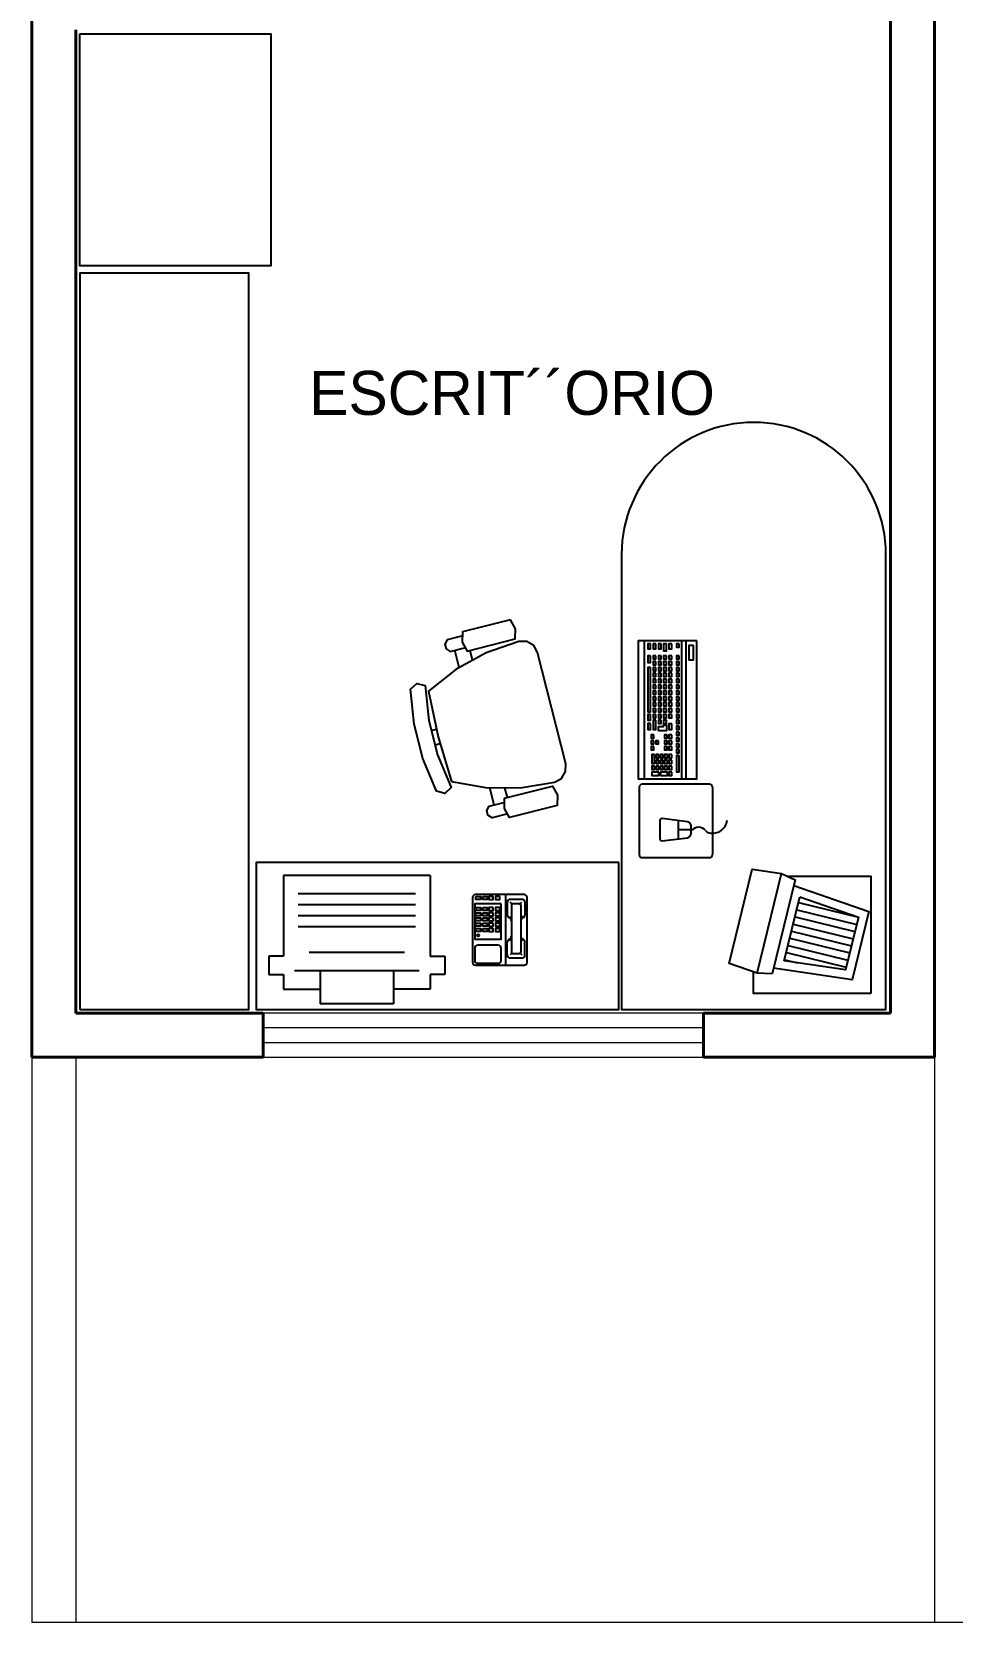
# Model space of a CAD drawing. Header units: millimetres. Extents: x 207.5 to 224.1, y 112.9 to 131.9.
# Drawn here: x 207.52 to 210.65, y 112.92 to 118.34 of the extents above; entities that cross this region are included whole.
import ezdxf

# ---------------------------------------------------------------- set-up
doc = ezdxf.new("R2010")
doc.units = ezdxf.units.MM
doc.header["$LTSCALE"] = 0.05
doc.layers.get('0').update_dxf_attribs({"lineweight": 5})
doc.layers.add('muebles', color=7, linetype='Continuous')
doc.layers.add('muros', color=150, linetype='Continuous', lineweight=40)
doc.layers.add('ventanas', color=4, linetype='Continuous', lineweight=18)
doc.styles.get("Standard").update_dxf_attribs({"font": 'comic.ttf', "height": 0.15})

# ---------------------------------------------------------------- blocks, each defined once
blk = doc.blocks.new('*X21')
at = {"color": 0}
for p, q in [((37.025, 44.0316), (37.025, 44.2416)), ((37.05, 44.0316), (37.05, 44.2416)), ((37.075, 44.0316), (37.075, 44.2416)), ((37.1, 44.0316), (37.1, 44.2416)), ((37.125, 44.0316), (37.125, 44.2416)), ((37.15, 44.0316), (37.15, 44.2416)), ((37.175, 44.0316), (37.175, 44.2416)), ((37.2, 44.0316), (37.2, 44.2416)), ((37, 44.0316), (37, 44.0766))]:
    blk.add_line(p, q, dxfattribs=at)
blk = doc.blocks.new('MAQESC')
at = {"linetype": 'Continuous'}
for p, q in [((0.1, 0.3), (0.1, 0.25)), ((0.1625, 0.3), (0.1, 0.3)), ((0.1625, 0.25), (0.1625, 0.3)), ((0.05, 0.25), (0.05, 0.125)), ((0.1, 0.25), (0.05, 0.25)), ((0.4375, 0.25), (0.1625, 0.25)), ((0.4375, -0.25), (0.4375, 0.25)), ((0.1125, -0.2125), (0.1125, 0.2125)), ((0.2625, -0.2), (0.2625, 0.2)), ((0.3, -0.2), (0.3, 0.2)), ((0.3375, -0.2), (0.3375, 0.2)), ((0.375, -0.2), (0.375, 0.2)), ((0, -0.125), (0, 0.125)), ((0.1125, 0.125), (0, 0.125)), ((0.175, -0.1625), (0.175, 0.1625)), ((0.1125, -0.125), (0, -0.125)), ((0.05, -0.25), (0.05, -0.125)), ((0.1, -0.25), (0.05, -0.25)), ((0.1, -0.3), (0.1, -0.25)), ((0.4375, -0.25), (0.1625, -0.25)), ((0.1625, -0.25), (0.1625, -0.3)), ((0.1625, -0.3), (0.1, -0.3))]:
    blk.add_line(p, q, dxfattribs=at)
blk = doc.blocks.new('TELEF2')
for p, q in [((-0.2248, 0.0355), (-0.2248, 0.0755)), ((-0.2148, 0.0855), (-0.1709, 0.0855)), ((-0.2086, 0.0698), (-0.2148, 0.0755)), ((-0.2098, 0.0445), (-0.2098, 0.0665)), ((-0.2048, 0.0715), (-0.0448, 0.0715)), ((-0.1657, 0.0785), (-0.1645, 0.0765)), ((-0.1622, 0.0805), (-0.1599, 0.0765)), ((-0.0875, 0.0805), (-0.0898, 0.0765)), ((-0.084, 0.0785), (-0.0852, 0.0765)), ((-0.0348, 0.0855), (-0.0788, 0.0855)), ((-0.0411, 0.0698), (-0.0348, 0.0755)), ((-0.0398, 0.0445), (-0.0398, 0.0665)), ((-0.0248, 0.0355), (-0.0248, 0.0755)), ((-0.2409, 0.0189), (0, 0.0189)), ((-0.2086, 0.0411), (-0.2148, 0.0355)), ((-0.2148, 0.0255), (-0.1709, 0.0255)), ((-0.2048, 0.0395), (-0.0448, 0.0395)), ((-0.1657, 0.0325), (-0.1645, 0.0345)), ((-0.1622, 0.0305), (-0.1599, 0.0345)), ((-0.0875, 0.0305), (-0.0898, 0.0345)), ((-0.084, 0.0325), (-0.0852, 0.0345)), ((-0.0348, 0.0255), (-0.0788, 0.0255)), ((-0.0411, 0.0411), (-0.0348, 0.0355))]:
    blk.add_line(p, q)
for points in [[(-0.2309, -0.093), (-0.01, -0.093, 0.414214), (0, -0.083), (0, 0.083, 0.414214), (-0.01, 0.093), (-0.2309, 0.093, 0.414214), (-0.2409, 0.083), (-0.2409, -0.083, 0.414214)], [(-0.0679, -0.0053), (-0.0679, -0.0754, 0.414214), (-0.0579, -0.0854), (-0.0166, -0.0854, 0.414214), (-0.0066, -0.0754), (-0.0066, -0.0053, 0.414214), (-0.0166, 0.0047), (-0.0579, 0.0047, 0.414214)]]:
    blk.add_lwpolyline(points, format="xyb", close=True)
for points in [[(-0.2336, 0.0003), (-0.2336, -0.0147), (-0.2236, -0.0147), (-0.2236, 0.0003)], [(-0.2086, 0.0047), (-0.2086, -0.0854), (-0.0886, -0.0854), (-0.0886, 0.0047)], [(-0.1966, 0.0003), (-0.1966, -0.0147), (-0.1866, -0.0147), (-0.1866, 0.0003)], [(-0.1787, 0.0003), (-0.1787, -0.0147), (-0.1687, -0.0147), (-0.1687, 0.0003)], [(-0.1609, 0.0003), (-0.1609, -0.0147), (-0.1509, -0.0147), (-0.1509, 0.0003)], [(-0.143, 0.0003), (-0.143, -0.0147), (-0.133, -0.0147), (-0.133, 0.0003)], [(-0.1252, 0.0003), (-0.1252, -0.0147), (-0.1152, -0.0147), (-0.1152, 0.0003)], [(-0.2336, -0.0225), (-0.2336, -0.0375), (-0.2236, -0.0375), (-0.2236, -0.0225)], [(-0.2336, -0.0583), (-0.2336, -0.0433), (-0.2236, -0.0433), (-0.2236, -0.0583)], [(-0.1966, -0.0225), (-0.1966, -0.0375), (-0.1866, -0.0375), (-0.1866, -0.0225)], [(-0.1966, -0.0583), (-0.1966, -0.0433), (-0.1866, -0.0433), (-0.1866, -0.0583)], [(-0.1787, -0.0225), (-0.1787, -0.0375), (-0.1687, -0.0375), (-0.1687, -0.0225)], [(-0.1787, -0.0583), (-0.1787, -0.0433), (-0.1687, -0.0433), (-0.1687, -0.0583)], [(-0.1609, -0.0225), (-0.1609, -0.0375), (-0.1509, -0.0375), (-0.1509, -0.0225)], [(-0.1609, -0.0583), (-0.1609, -0.0433), (-0.1509, -0.0433), (-0.1509, -0.0583)], [(-0.143, -0.0225), (-0.143, -0.0375), (-0.133, -0.0375), (-0.133, -0.0225)], [(-0.143, -0.0583), (-0.143, -0.0433), (-0.133, -0.0433), (-0.133, -0.0583)], [(-0.1252, -0.0225), (-0.1252, -0.0375), (-0.1152, -0.0375), (-0.1152, -0.0225)], [(-0.1252, -0.0583), (-0.1252, -0.0433), (-0.1152, -0.0433), (-0.1152, -0.0583)], [(-0.2336, -0.0811), (-0.2336, -0.0661), (-0.2236, -0.0661), (-0.2236, -0.0811)], [(-0.1966, -0.0811), (-0.1966, -0.0661), (-0.1866, -0.0661), (-0.1866, -0.0811)], [(-0.1787, -0.0811), (-0.1787, -0.0661), (-0.1687, -0.0661), (-0.1687, -0.0811)], [(-0.1609, -0.0811), (-0.1609, -0.0661), (-0.1509, -0.0661), (-0.1509, -0.0811)], [(-0.143, -0.0811), (-0.143, -0.0661), (-0.133, -0.0661), (-0.133, -0.0811)], [(-0.1252, -0.0811), (-0.1252, -0.0661), (-0.1152, -0.0661), (-0.1152, -0.0811)]]:
    blk.add_lwpolyline(points, close=True)
blk.add_circle((-0.102, -0.0738), 0.0038)
for centre, radius, start, end in [((-0.2148, 0.0755), 0.01, 90, 180), ((-0.2048, 0.0665), 0.005, 90, 180), ((-0.1709, 0.0755), 0.01, 30, 90), ((-0.1558, 0.0815), 0.01, 210, 270), ((-0.1512, 0.0815), 0.01, 210, 270), ((-0.0985, 0.0815), 0.01, 270, 330), ((-0.0938, 0.0815), 0.01, 270, 330), ((-0.0788, 0.0755), 0.01, 90, 150), ((-0.0448, 0.0665), 0.005, 0, 90), ((-0.0348, 0.0755), 0.01, 0, 90), ((-0.2148, 0.0355), 0.01, 180, 270), ((-0.2048, 0.0445), 0.005, 180, 270), ((-0.1709, 0.0355), 0.01, 270, 330), ((-0.1558, 0.0295), 0.01, 90, 150), ((-0.1512, 0.0295), 0.01, 90, 150), ((-0.0985, 0.0295), 0.01, 30, 90), ((-0.0938, 0.0295), 0.01, 30, 90), ((-0.0788, 0.0355), 0.01, 210, 270), ((-0.0448, 0.0445), 0.005, 270, 0), ((-0.0348, 0.0355), 0.01, 270, 0)]:
    blk.add_arc(centre, radius, start, end)
blk = doc.blocks.new('SILLAOF')
for p, q in [((-0.0242, 0.4156), (-0.0242, 0.3975)), ((0.0258, 0.4156), (0.0258, 0.3974)), ((-0.2717, 0.271), (-0.2113, 0.271)), ((0.211, 0.271), (0.2714, 0.271)), ((-0.2586, 0.221), (-0.2242, 0.221)), ((0.2239, 0.221), (0.2586, 0.221))]:
    blk.add_line(p, q)
for points in [[(0.0611, 0.4674), (0.1801, 0.4502), (0.1938, 0.4244), (0.1801, 0.3985), (0.0611, 0.4156), (-0.0595, 0.4156), (-0.1788, 0.3985), (-0.1926, 0.4244), (-0.1788, 0.4502), (-0.0595, 0.4674)], [(-0.1592, 0.392), (-0.2078, 0.2845), (-0.2374, 0.1701), (-0.2471, 0.0527), (-0.2408, 0.0262), (-0.2218, 0.0069), (-0.1957, 0), (0.1957, 0), (0.2218, 0.0069), (0.2408, 0.0262), (0.2471, 0.0527), (0.2371, 0.1701), (0.2075, 0.2845), (0.1589, 0.392), (0, 0.3985)], [(-0.2926, 0.2402), (-0.2586, 0.2309), (-0.2586, 0.0626), (-0.2926, 0.0533), (-0.3262, 0.0626), (-0.3262, 0.2309)], [(0.3259, 0.0626), (0.3259, 0.2309), (0.2923, 0.2402), (0.2586, 0.2309), (0.2586, 0.0626), (0.2923, 0.0533)]]:
    blk.add_lwpolyline(points, close=True)
for points in [[(-0.3125, 0.2374), (-0.3125, 0.2882), (-0.3004, 0.2997), (-0.2838, 0.2994), (-0.2717, 0.2879), (-0.2717, 0.2371)], [(0.3125, 0.2374), (0.3125, 0.2882), (0.3004, 0.2997), (0.2835, 0.2994), (0.2714, 0.2879), (0.2714, 0.2371)]]:
    blk.add_lwpolyline(points)

msp = doc.modelspace()

# ---------------------------------------------------------------- linework, layer by layer
for p, q in [((207.5193, 114.8431), (207.5193, 112.9181)), ((207.6693, 114.8431), (207.6693, 112.9181)), ((210.5943, 114.8431), (210.5943, 112.9181)), ((207.5193, 112.9181), (213.5193, 112.9181))]:
    msp.add_line(p, q)
at = {"layer": 'muebles'}
for p, q in [((209.6056, 116.2613), (209.6056, 115.7913)), ((209.7324, 116.2613), (209.7324, 115.7913)), ((209.7476, 116.2613), (209.7476, 115.7913)), ((209.5881, 115.7631), (209.5881, 115.5331)), ((209.8281, 115.7731), (209.5981, 115.7731)), ((209.8381, 115.7631), (209.8381, 115.5331)), ((209.6581, 115.6483), (209.6581, 115.5879)), ((209.7524, 115.6454), (209.6665, 115.6558)), ((209.7206, 115.6492), (209.7206, 115.587)), ((209.7656, 115.6057), (209.7656, 115.6305)), ((209.6665, 115.5805), (209.7524, 115.5908)), ((209.7656, 115.6181), (209.7206, 115.6181)), ((209.5981, 115.5231), (209.8281, 115.5231)), ((209.9898, 115.1291), (210.073, 115.4691)), ((210.0825, 115.1712), (210.1358, 115.389))]:
    msp.add_line(p, q, dxfattribs=at)
for points in [[(207.6831, 118.3297), (208.3331, 118.3297), (208.3331, 117.5394), (207.6831, 117.5394)], [(207.6831, 115.0059), (208.2581, 115.0059), (208.2581, 117.5144), (207.6831, 117.5144)], [(209.7842, 116.2613), (209.5842, 116.2613), (209.5842, 115.7913), (209.7842, 115.7913)], [(209.6267, 116.2509), (209.6172, 116.2509), (209.6172, 116.2337), (209.6267, 116.2337)], [(209.6448, 116.2509), (209.6353, 116.2509), (209.6353, 116.2337), (209.6448, 116.2337)], [(209.6629, 116.2509), (209.6534, 116.2509), (209.6534, 116.2337), (209.6629, 116.2337)], [(209.681, 116.2509), (209.6715, 116.2509), (209.6715, 116.2277), (209.681, 116.2277)], [(209.699, 116.2509), (209.6896, 116.2509), (209.6896, 116.2337), (209.699, 116.2337)], [(209.7249, 116.2509), (209.7154, 116.2509), (209.7154, 116.2397), (209.7249, 116.2397)], [(209.7731, 116.2458), (209.7576, 116.2458), (209.7576, 116.1966), (209.7731, 116.1966)], [(209.6267, 116.2109), (209.6172, 116.2109), (209.6172, 116.1872), (209.6267, 116.1872)], [(209.6267, 116.1709), (209.6172, 116.1709), (209.6172, 116.0201), (209.6267, 116.0201)], [(209.6448, 116.2109), (209.6353, 116.2109), (209.6353, 116.1997), (209.6448, 116.1997)], [(209.6448, 116.1909), (209.6353, 116.1909), (209.6353, 116.1797), (209.6448, 116.1797)], [(209.6448, 116.1709), (209.6353, 116.1709), (209.6353, 116.1597), (209.6448, 116.1597)], [(209.6629, 116.2109), (209.6534, 116.2109), (209.6534, 116.1997), (209.6629, 116.1997)], [(209.6629, 116.1909), (209.6534, 116.1909), (209.6534, 116.1797), (209.6629, 116.1797)], [(209.6629, 116.1709), (209.6534, 116.1709), (209.6534, 116.1597), (209.6629, 116.1597)], [(209.681, 116.2109), (209.6715, 116.2109), (209.6715, 116.1997), (209.681, 116.1997)], [(209.681, 116.1909), (209.6715, 116.1909), (209.6715, 116.1797), (209.681, 116.1797)], [(209.681, 116.1709), (209.6715, 116.1709), (209.6715, 116.1597), (209.681, 116.1597)], [(209.699, 116.2109), (209.6896, 116.2109), (209.6896, 116.1997), (209.699, 116.1997)], [(209.699, 116.1909), (209.6896, 116.1909), (209.6896, 116.1797), (209.699, 116.1797)], [(209.699, 116.1709), (209.6896, 116.1709), (209.6896, 116.1597), (209.699, 116.1597)], [(209.7249, 116.2109), (209.7154, 116.2109), (209.7154, 116.1997), (209.7249, 116.1997)], [(209.7249, 116.1909), (209.7154, 116.1909), (209.7154, 116.1797), (209.7249, 116.1797)], [(209.7249, 116.1709), (209.7154, 116.1709), (209.7154, 116.1597), (209.7249, 116.1597)], [(209.6448, 116.1509), (209.6353, 116.1509), (209.6353, 116.1397), (209.6448, 116.1397)], [(209.6448, 116.1309), (209.6353, 116.1309), (209.6353, 116.1197), (209.6448, 116.1197)], [(209.6629, 116.1509), (209.6534, 116.1509), (209.6534, 116.1397), (209.6629, 116.1397)], [(209.6629, 116.1309), (209.6534, 116.1309), (209.6534, 116.1197), (209.6629, 116.1197)], [(209.681, 116.1509), (209.6715, 116.1509), (209.6715, 116.1397), (209.681, 116.1397)], [(209.681, 116.1309), (209.6715, 116.1309), (209.6715, 116.1197), (209.681, 116.1197)], [(209.699, 116.1509), (209.6896, 116.1509), (209.6896, 116.1397), (209.699, 116.1397)], [(209.699, 116.1309), (209.6896, 116.1309), (209.6896, 116.1197), (209.699, 116.1197)], [(209.7249, 116.1509), (209.7154, 116.1509), (209.7154, 116.1397), (209.7249, 116.1397)], [(209.7249, 116.1309), (209.7154, 116.1309), (209.7154, 116.1197), (209.7249, 116.1197)], [(209.6448, 116.1109), (209.6353, 116.1109), (209.6353, 116.0997), (209.6448, 116.0997)], [(209.6448, 116.0909), (209.6353, 116.0909), (209.6353, 116.0797), (209.6448, 116.0797)], [(209.6448, 116.0709), (209.6353, 116.0709), (209.6353, 116.0597), (209.6448, 116.0597)], [(209.6629, 116.1109), (209.6534, 116.1109), (209.6534, 116.0997), (209.6629, 116.0997)], [(209.6629, 116.0909), (209.6534, 116.0909), (209.6534, 116.0797), (209.6629, 116.0797)], [(209.6629, 116.0709), (209.6534, 116.0709), (209.6534, 116.0597), (209.6629, 116.0597)], [(209.681, 116.1109), (209.6715, 116.1109), (209.6715, 116.0997), (209.681, 116.0997)], [(209.681, 116.0909), (209.6715, 116.0909), (209.6715, 116.0797), (209.681, 116.0797)], [(209.681, 116.0709), (209.6715, 116.0709), (209.6715, 116.0597), (209.681, 116.0597)], [(209.699, 116.1109), (209.6896, 116.1109), (209.6896, 116.0997), (209.699, 116.0997)], [(209.699, 116.0909), (209.6896, 116.0909), (209.6896, 116.0797), (209.699, 116.0797)], [(209.699, 116.0709), (209.6896, 116.0709), (209.6896, 116.0597), (209.699, 116.0597)], [(209.7249, 116.1109), (209.7154, 116.1109), (209.7154, 116.0997), (209.7249, 116.0997)], [(209.7249, 116.0909), (209.7154, 116.0909), (209.7154, 116.0797), (209.7249, 116.0797)], [(209.7249, 116.0709), (209.7154, 116.0709), (209.7154, 116.0597), (209.7249, 116.0597)], [(209.6267, 116.0109), (209.6172, 116.0109), (209.6172, 115.9911), (209.6267, 115.9911)], [(209.6448, 116.0509), (209.6353, 116.0509), (209.6353, 116.0397), (209.6448, 116.0397)], [(209.6448, 116.0309), (209.6353, 116.0309), (209.6353, 116.0197), (209.6448, 116.0197)], [(209.6448, 116.0109), (209.6353, 116.0109), (209.6353, 115.9997), (209.6448, 115.9997)], [(209.6629, 116.0509), (209.6534, 116.0509), (209.6534, 116.0397), (209.6629, 116.0397)], [(209.6629, 116.0309), (209.6534, 116.0309), (209.6534, 116.0197), (209.6629, 116.0197)], [(209.6629, 116.0109), (209.6534, 116.0109), (209.6534, 115.9997), (209.6629, 115.9997)], [(209.681, 116.0509), (209.6715, 116.0509), (209.6715, 116.0397), (209.681, 116.0397)], [(209.681, 116.0309), (209.6715, 116.0309), (209.6715, 116.0197), (209.681, 116.0197)], [(209.681, 116.0109), (209.6715, 116.0109), (209.6715, 115.9997), (209.681, 115.9997)], [(209.699, 116.0509), (209.6896, 116.0509), (209.6896, 116.0397), (209.699, 116.0397)], [(209.699, 116.0309), (209.6896, 116.0309), (209.6896, 116.0197), (209.699, 116.0197)], [(209.699, 116.0109), (209.6896, 116.0109), (209.6896, 115.9997), (209.699, 115.9997)], [(209.7249, 116.0509), (209.7154, 116.0509), (209.7154, 116.0397), (209.7249, 116.0397)], [(209.7249, 116.0309), (209.7154, 116.0309), (209.7154, 116.0197), (209.7249, 116.0197)], [(209.7249, 116.0109), (209.7154, 116.0109), (209.7154, 115.9997), (209.7249, 115.9997)], [(209.6267, 115.9804), (209.6172, 115.9804), (209.6172, 115.9597), (209.6267, 115.9597)], [(209.6448, 115.9916), (209.6353, 115.9916), (209.6353, 115.9597), (209.6448, 115.9597)], [(209.6629, 115.9909), (209.6534, 115.9909), (209.6534, 115.9797), (209.6629, 115.9797)], [(209.6534, 115.9554), (209.6534, 115.9692), (209.6715, 115.9692), (209.6715, 115.9754), (209.681, 115.9754), (209.681, 115.9554)], [(209.681, 115.9909), (209.6715, 115.9909), (209.6715, 115.9797), (209.681, 115.9797)], [(209.699, 115.9787), (209.6896, 115.9787), (209.6896, 115.9597), (209.699, 115.9597)], [(209.7249, 115.9909), (209.7154, 115.9909), (209.7154, 115.9797), (209.7249, 115.9797)], [(209.7249, 115.9709), (209.7154, 115.9709), (209.7154, 115.9597), (209.7249, 115.9597)], [(209.6386, 115.9413), (209.6291, 115.9413), (209.6291, 115.9301), (209.6386, 115.9301)], [(209.6386, 115.9213), (209.6291, 115.9213), (209.6291, 115.9101), (209.6386, 115.9101)], [(209.6386, 115.9013), (209.6291, 115.9013), (209.6291, 115.8901), (209.6386, 115.8901)], [(209.6541, 115.9213), (209.6446, 115.9213), (209.6446, 115.9101), (209.6541, 115.9101)], [(209.6834, 115.9413), (209.6739, 115.9413), (209.6739, 115.9301), (209.6834, 115.9301)], [(209.6834, 115.9213), (209.6739, 115.9213), (209.6739, 115.9101), (209.6834, 115.9101)], [(209.6834, 115.9013), (209.6739, 115.9013), (209.6739, 115.8901), (209.6834, 115.8901)], [(209.6989, 115.9413), (209.6894, 115.9413), (209.6894, 115.9301), (209.6989, 115.9301)], [(209.6989, 115.9213), (209.6894, 115.9213), (209.6894, 115.9101), (209.6989, 115.9101)], [(209.6989, 115.9013), (209.6894, 115.9013), (209.6894, 115.8901), (209.6989, 115.8901)], [(209.7249, 115.9509), (209.7154, 115.9509), (209.7154, 115.9397), (209.7249, 115.9397)], [(209.7249, 115.9309), (209.7154, 115.9309), (209.7154, 115.9197), (209.7249, 115.9197)], [(209.7249, 115.9109), (209.7154, 115.9109), (209.7154, 115.8997), (209.7249, 115.8997)], [(209.6405, 115.8744), (209.631, 115.8744), (209.631, 115.8432), (209.6405, 115.8432)], [(209.6551, 115.8744), (209.6457, 115.8744), (209.6457, 115.8632), (209.6551, 115.8632)], [(209.6551, 115.8544), (209.6457, 115.8544), (209.6457, 115.8432), (209.6551, 115.8432)], [(209.6698, 115.8744), (209.6603, 115.8744), (209.6603, 115.8632), (209.6698, 115.8632)], [(209.6698, 115.8544), (209.6603, 115.8544), (209.6603, 115.8432), (209.6698, 115.8432)], [(209.6844, 115.8744), (209.6749, 115.8744), (209.6749, 115.8632), (209.6844, 115.8632)], [(209.6844, 115.8544), (209.6749, 115.8544), (209.6749, 115.8432), (209.6844, 115.8432)], [(209.699, 115.8744), (209.6896, 115.8744), (209.6896, 115.8632), (209.699, 115.8632)], [(209.699, 115.8544), (209.6896, 115.8544), (209.6896, 115.8432), (209.699, 115.8432)], [(209.7249, 115.8909), (209.7154, 115.8909), (209.7154, 115.8797), (209.7249, 115.8797)], [(209.7249, 115.8709), (209.7154, 115.8709), (209.7154, 115.8149), (209.7249, 115.8149)], [(209.6405, 115.8344), (209.631, 115.8344), (209.631, 115.8232), (209.6405, 115.8232)], [(209.6551, 115.8144), (209.631, 115.8144), (209.631, 115.8032), (209.6551, 115.8032)], [(209.6551, 115.8344), (209.6457, 115.8344), (209.6457, 115.8232), (209.6551, 115.8232)], [(209.6698, 115.8344), (209.6603, 115.8344), (209.6603, 115.8232), (209.6698, 115.8232)], [(209.6844, 115.8144), (209.6603, 115.8144), (209.6603, 115.8032), (209.6844, 115.8032)], [(209.6844, 115.8344), (209.6749, 115.8344), (209.6749, 115.8232), (209.6844, 115.8232)], [(209.699, 115.8344), (209.6896, 115.8344), (209.6896, 115.8232), (209.699, 115.8232)], [(209.699, 115.8144), (209.6896, 115.8144), (209.6896, 115.8032), (209.699, 115.8032)], [(209.5184, 115.5059), (208.2831, 115.5059), (208.2831, 115.0059), (209.5184, 115.0059)], [(210.0408, 115.127), (209.9898, 115.1291), (209.8951, 115.1626), (209.9735, 115.4832), (210.073, 115.4691), (210.1192, 115.4475)]]:
    msp.add_lwpolyline(points, close=True, dxfattribs=at)
msp.add_lwpolyline([(209.5284, 116.5559), (209.5284, 115.0059), (210.4284, 115.0059), (210.4284, 116.5559, 1)], format="xyb", close=True, dxfattribs=at)
for points in [[(210.1144, 115.4281), (210.3708, 115.3396), (210.3137, 115.1065), (210.0455, 115.1464)], [(210.0934, 115.4596), (210.377, 115.4596), (210.377, 115.0596)], [(210.1358, 115.389), (210.3351, 115.3202), (210.2911, 115.1402), (210.0825, 115.1712)], [(210.377, 115.0596), (209.977, 115.0596), (209.977, 115.1337)]]:
    msp.add_lwpolyline(points, dxfattribs=at)
for centre, radius, start, end in [((209.5981, 115.7631), 0.01, 90, 180), ((209.8281, 115.7631), 0.01, 0, 90), ((209.6656, 115.6483), 0.0075, 83.124, 180), ((209.7506, 115.6305), 0.015, 0, 83.124), ((209.8384, 115.6551), 0.0492, 256.7091, 354.0093), ((209.6656, 115.5879), 0.0075, 180, 276.876), ((209.7506, 115.6057), 0.015, 276.876, 0), ((209.7902, 115.5955), 0.0308, 40.1071, 138.9421), ((209.8328, 115.6315), 0.025, 220.1071, 256.7091), ((209.5981, 115.5331), 0.01, 180, 270), ((209.8281, 115.5331), 0.01, 270, 0)]:
    msp.add_arc(centre, radius, start, end, dxfattribs=at)
at = {"layer": 'muros'}
for p, q in [((207.5193, 114.8431), (207.5193, 126.4931)), ((210.4443, 114.9931), (210.4443, 118.4931)), ((210.5943, 114.8431), (210.5943, 118.4931)), ((207.6693, 114.9931), (207.6693, 118.3431)), ((207.6693, 114.9931), (208.3068, 114.9931)), ((208.3068, 114.9931), (208.3068, 114.8431)), ((209.8068, 114.9931), (209.8068, 114.8431)), ((209.8068, 114.9931), (210.4443, 114.9931)), ((207.5193, 114.8431), (208.3068, 114.8431)), ((209.8068, 114.8431), (210.5943, 114.8431))]:
    msp.add_line(p, q, dxfattribs=at)
at = {"layer": 'ventanas'}
for p, q in [((209.8068, 114.9931), (208.3068, 114.9931)), ((209.8068, 114.9431), (208.3068, 114.9431)), ((208.3068, 114.8931), (209.8068, 114.8931)), ((208.3068, 114.8431), (209.8068, 114.8431))]:
    msp.add_line(p, q, dxfattribs=at)

# ---------------------------------------------------------------- block references
at = {"layer": 'muebles'}
for name, p, rotation in [('SILLAOF', (209.29, 116.0325), 104.1927024261693), ('MAQESC', (208.6262, 115.0248), 90), ('TELEF2', (209.1134, 115.1564), 270)]:
    msp.add_blockref(name, p, dxfattribs=dict(at, rotation=rotation))
at = {"layer": 'muebles', "xscale": -1, "rotation": 256.2505276707295}
msp.add_blockref('*X21', (158.5196, 89.7008), dxfattribs=at)

# ---------------------------------------------------------------- texts
msp.add_text('ESCRIT´´ORIO', height=0.15).set_placement((208.4641, 117.0313))

doc.saveas('drawing.dxf')
